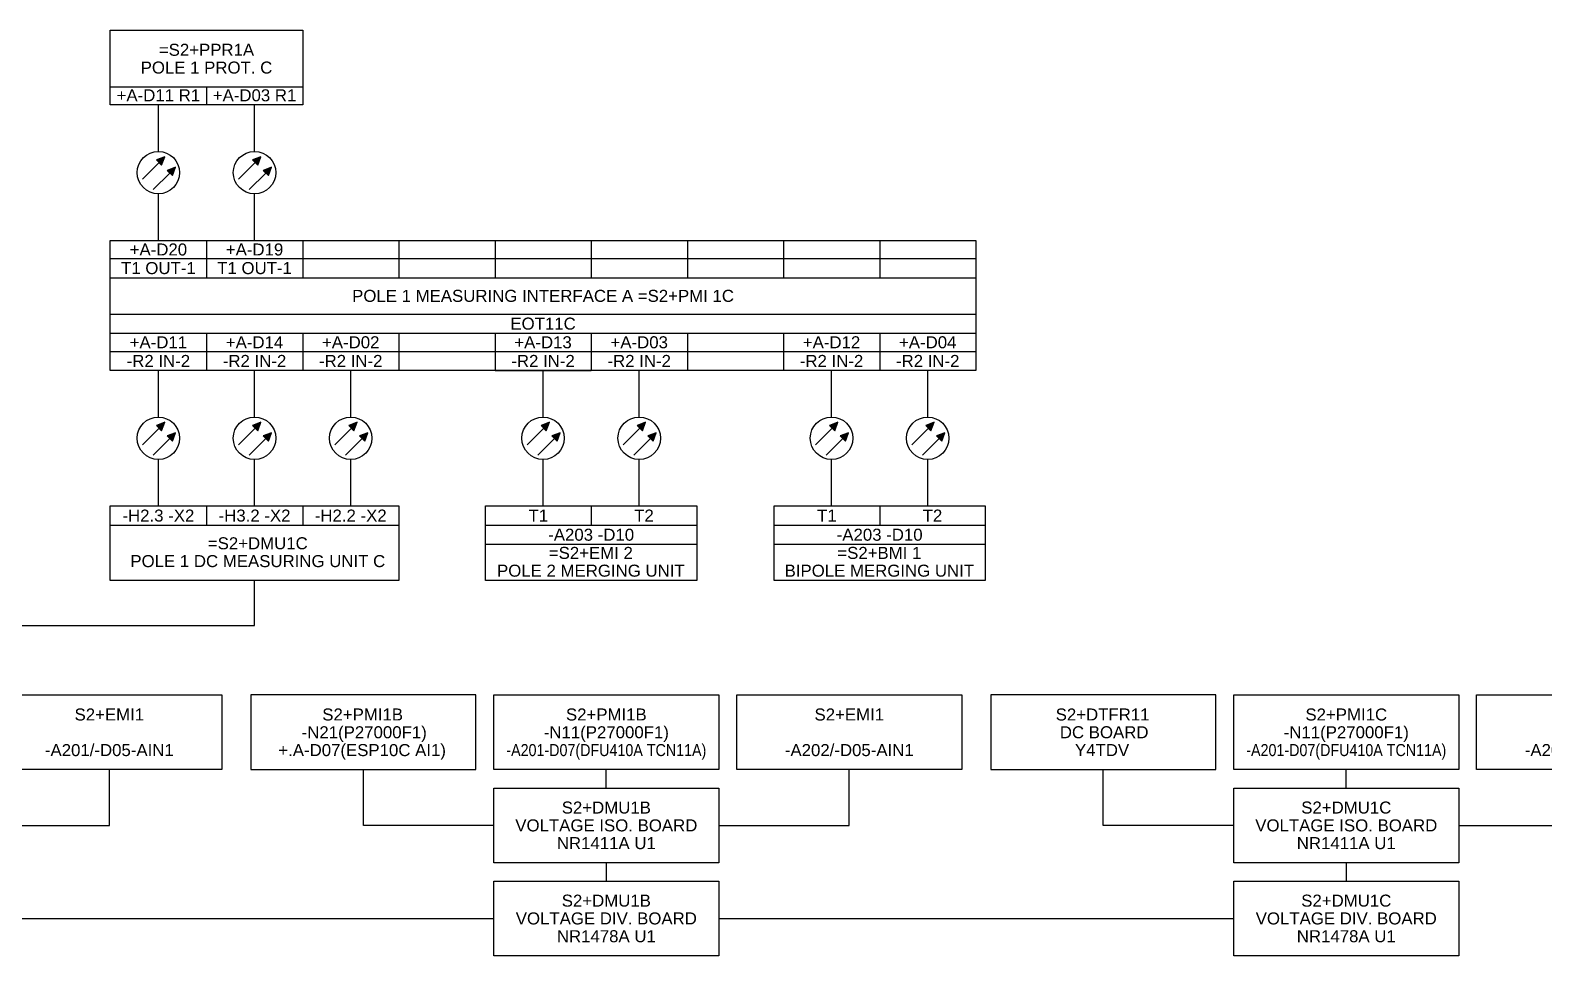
# Model space of a CAD drawing. Header units: inches. Extents: x -2066 to 1905, y 226 to 1109.
# Drawn here: x 717.1 to 1006.6, y 885.8 to 1062.9 of the extents above; entities that cross this region are included whole.
import ezdxf
from ezdxf.enums import TextEntityAlignment as Align

# ---------------------------------------------------------------- set-up
doc = ezdxf.new("R2010")
doc.units = ezdxf.units.IN
doc.header["$MEASUREMENT"] = 0
doc.styles.get("Standard").update_dxf_attribs({"font": 'arial.ttf'})

msp = doc.modelspace()

# ---------------------------------------------------------------- hatches: boundary and pattern name
h = msp.add_hatch(color=6)
h.dxf.hatch_style = 1
h.paths.add_polyline_path([(741.25, 1038.07), (742.26, 1037.05), (742.86, 1038.67)])
h = msp.add_hatch(color=6)
h.dxf.hatch_style = 1
h.paths.add_polyline_path([(743.29, 1036.06), (744.31, 1035.04), (744.9, 1036.65)])
h = msp.add_hatch(color=6)
h.dxf.hatch_style = 1
h.paths.add_polyline_path([(759.64, 1038.07), (760.65, 1037.05), (761.25, 1038.67)])
h = msp.add_hatch(color=6)
h.dxf.hatch_style = 1
h.paths.add_polyline_path([(761.68, 1036.06), (762.7, 1035.04), (763.29, 1036.65)])
h = msp.add_hatch(color=6)
h.dxf.hatch_style = 1
h.paths.add_polyline_path([(741.25, 987.27), (742.26, 986.25), (742.86, 987.86)])
h = msp.add_hatch(color=6)
h.dxf.hatch_style = 1
h.paths.add_polyline_path([(759.64, 987.27), (760.65, 986.25), (761.25, 987.86)])
h = msp.add_hatch(color=6)
h.dxf.hatch_style = 1
h.paths.add_polyline_path([(778.03, 987.27), (779.04, 986.25), (779.64, 987.86)])
h = msp.add_hatch(color=6)
h.dxf.hatch_style = 1
h.paths.add_polyline_path([(814.81, 987.27), (815.82, 986.25), (816.42, 987.86)])
h = msp.add_hatch(color=6)
h.dxf.hatch_style = 1
h.paths.add_polyline_path([(833.2, 987.27), (834.21, 986.25), (834.81, 987.86)])
h = msp.add_hatch(color=6)
h.dxf.hatch_style = 1
h.paths.add_polyline_path([(869.98, 987.27), (870.99, 986.25), (871.59, 987.86)])
h = msp.add_hatch(color=6)
h.dxf.hatch_style = 1
h.paths.add_polyline_path([(888.37, 987.27), (889.38, 986.25), (889.98, 987.86)])
h = msp.add_hatch(color=6)
h.dxf.hatch_style = 1
h.paths.add_polyline_path([(743.29, 985.25), (744.31, 984.24), (744.9, 985.85)])
h = msp.add_hatch(color=6)
h.dxf.hatch_style = 1
h.paths.add_polyline_path([(761.68, 985.25), (762.7, 984.24), (763.29, 985.85)])
h = msp.add_hatch(color=6)
h.dxf.hatch_style = 1
h.paths.add_polyline_path([(780.07, 985.25), (781.09, 984.24), (781.68, 985.85)])
h = msp.add_hatch(color=6)
h.dxf.hatch_style = 1
h.paths.add_polyline_path([(816.85, 985.25), (817.87, 984.24), (818.46, 985.85)])
h = msp.add_hatch(color=6)
h.dxf.hatch_style = 1
h.paths.add_polyline_path([(835.24, 985.25), (836.26, 984.24), (836.85, 985.85)])
h = msp.add_hatch(color=6)
h.dxf.hatch_style = 1
h.paths.add_polyline_path([(872.02, 985.25), (873.04, 984.24), (873.63, 985.85)])
h = msp.add_hatch(color=6)
h.dxf.hatch_style = 1
h.paths.add_polyline_path([(890.41, 985.25), (891.43, 984.24), (892.02, 985.85)])

# ---------------------------------------------------------------- linework, layer by layer
at = {"color": 6}
for p, q in [((732.45, 1052.05), (769.23, 1052.05)), ((750.84, 1052.05), (750.84, 1048.58)), ((741.64, 1039.68), (741.64, 1048.58)), ((760.03, 1039.68), (760.03, 1048.58)), ((741.76, 1037.56), (738.57, 1034.38)), ((742.86, 1038.67), (741.25, 1038.07)), ((742.26, 1037.05), (742.86, 1038.67)), ((744.9, 1036.65), (743.29, 1036.06)), ((744.31, 1035.04), (744.9, 1036.65)), ((760.15, 1037.56), (756.96, 1034.38)), ((761.25, 1038.67), (759.64, 1038.07)), ((760.65, 1037.05), (761.25, 1038.67)), ((763.29, 1036.65), (761.68, 1036.06)), ((762.7, 1035.04), (763.29, 1036.65)), ((743.8, 1035.55), (740.62, 1032.37)), ((762.19, 1035.55), (759.01, 1032.37)), ((741.64, 1022.66), (741.64, 1031.56)), ((760.03, 1022.66), (760.03, 1031.56)), ((750.84, 1022.66), (750.84, 1019)), ((769.23, 1022.66), (769.23, 1019)), ((787.62, 1022.66), (787.62, 1019)), ((806.01, 1022.66), (806.01, 1019)), ((824.4, 1022.66), (824.4, 1019)), ((842.79, 1022.66), (842.79, 1019)), ((861.18, 1022.66), (861.18, 1019)), ((879.57, 1022.66), (879.57, 1019)), ((732.45, 1019.19), (897.96, 1019.19)), ((750.84, 1019.19), (750.84, 1015.52)), ((769.23, 1019.19), (769.23, 1015.52)), ((787.62, 1019.19), (787.62, 1015.52)), ((806.01, 1019.19), (806.01, 1015.52)), ((824.4, 1019.19), (824.4, 1015.52)), ((842.79, 1019.19), (842.79, 1015.52)), ((861.18, 1019.19), (861.18, 1015.52)), ((879.57, 1019.19), (879.57, 1015.52)), ((732.45, 1015.52), (897.96, 1015.52)), ((806.01, 1015.52), (824.4, 1015.52)), ((732.45, 1008.57), (897.96, 1008.57)), ((732.45, 1004.91), (897.96, 1004.91)), ((750.84, 1004.91), (750.84, 1001.25)), ((769.23, 1004.91), (769.23, 1001.25)), ((787.62, 1004.91), (787.62, 1001.25)), ((806.01, 1004.91), (806.01, 1001.25)), ((824.4, 1004.91), (824.4, 1001.25)), ((842.79, 1004.91), (842.79, 1001.25)), ((861.18, 1004.91), (861.18, 1001.25)), ((879.57, 1004.91), (879.57, 1001.25)), ((897.96, 1004.91), (897.96, 1001.25)), ((732.45, 1001.43), (897.96, 1001.43)), ((750.84, 1001.43), (750.84, 997.77)), ((769.23, 1001.43), (769.23, 997.77)), ((787.62, 1001.43), (787.62, 997.77)), ((806.01, 1001.43), (806.01, 997.77)), ((824.4, 1001.43), (824.4, 997.77)), ((842.79, 1001.43), (842.79, 997.77)), ((861.18, 1001.43), (861.18, 997.77)), ((879.57, 1001.43), (879.57, 997.77)), ((897.96, 1001.43), (897.96, 997.77)), ((741.64, 988.87), (741.64, 997.77)), ((760.03, 988.87), (760.03, 997.77)), ((778.42, 988.87), (778.42, 997.77)), ((806.01, 997.77), (824.4, 997.77)), ((815.2, 988.87), (815.2, 997.77)), ((833.59, 988.87), (833.59, 997.77)), ((870.37, 988.87), (870.37, 997.77)), ((888.76, 988.87), (888.76, 997.77)), ((742.86, 987.86), (741.25, 987.27)), ((742.26, 986.25), (742.86, 987.86)), ((761.25, 987.86), (759.64, 987.27)), ((760.65, 986.25), (761.25, 987.86)), ((779.64, 987.86), (778.03, 987.27)), ((779.04, 986.25), (779.64, 987.86)), ((816.42, 987.86), (814.81, 987.27)), ((815.82, 986.25), (816.42, 987.86)), ((834.81, 987.86), (833.2, 987.27)), ((834.21, 986.25), (834.81, 987.86)), ((871.59, 987.86), (869.98, 987.27)), ((870.99, 986.25), (871.59, 987.86)), ((889.98, 987.86), (888.37, 987.27)), ((889.38, 986.25), (889.98, 987.86)), ((741.76, 986.76), (738.57, 983.57)), ((743.8, 984.74), (740.62, 981.56)), ((744.9, 985.85), (743.29, 985.25)), ((744.31, 984.24), (744.9, 985.85)), ((760.15, 986.76), (756.96, 983.57)), ((762.19, 984.74), (759.01, 981.56)), ((763.29, 985.85), (761.68, 985.25)), ((762.7, 984.24), (763.29, 985.85)), ((778.54, 986.76), (775.35, 983.57)), ((780.58, 984.74), (777.4, 981.56)), ((781.68, 985.85), (780.07, 985.25)), ((781.09, 984.24), (781.68, 985.85)), ((815.32, 986.76), (812.13, 983.57)), ((817.36, 984.74), (814.18, 981.56)), ((818.46, 985.85), (816.85, 985.25)), ((817.87, 984.24), (818.46, 985.85)), ((833.71, 986.76), (830.52, 983.57)), ((835.75, 984.74), (832.57, 981.56)), ((836.85, 985.85), (835.24, 985.25)), ((836.26, 984.24), (836.85, 985.85)), ((870.49, 986.76), (867.3, 983.57)), ((872.53, 984.74), (869.35, 981.56)), ((873.63, 985.85), (872.02, 985.25)), ((873.04, 984.24), (873.63, 985.85)), ((888.88, 986.76), (885.69, 983.57)), ((890.92, 984.74), (887.74, 981.56)), ((892.02, 985.85), (890.41, 985.25)), ((891.43, 984.24), (892.02, 985.85)), ((741.64, 971.86), (741.64, 980.76)), ((760.03, 971.86), (760.03, 980.76)), ((778.42, 971.86), (778.42, 980.76)), ((815.2, 971.86), (815.2, 980.76)), ((833.59, 971.86), (833.59, 980.76)), ((870.37, 971.86), (870.37, 980.76)), ((888.76, 971.86), (888.76, 980.76)), ((732.45, 971.86), (760.03, 971.86)), ((732.45, 971.86), (750.84, 971.86)), ((750.84, 971.86), (750.84, 968.19)), ((769.23, 971.86), (769.23, 968.19)), ((824.4, 971.86), (824.4, 968.19)), ((879.57, 971.86), (879.57, 968.19)), ((732.45, 968.19), (787.62, 968.19)), ((804.2, 968.19), (844.59, 968.19)), ((859.37, 968.19), (899.76, 968.19)), ((804.2, 964.53), (844.59, 964.53)), ((859.37, 964.53), (899.76, 964.53)), ((760.03, 949), (760.03, 957.58)), ((659.45, 949), (760.03, 949)), ((732.26, 910.76), (732.26, 921.43)), ((780.84, 910.76), (780.84, 921.43)), ((827.3, 917.9), (827.3, 921.43)), ((873.76, 910.76), (873.76, 921.43)), ((922.34, 910.76), (922.34, 921.43)), ((968.8, 917.9), (968.8, 921.43)), ((707.33, 910.76), (732.26, 910.76)), ((805.77, 910.76), (780.84, 910.76)), ((848.83, 910.76), (873.76, 910.76)), ((947.27, 910.76), (922.34, 910.76)), ((990.33, 910.76), (1015.26, 910.76)), ((827.3, 903.62), (827.3, 900.1)), ((968.8, 903.62), (968.8, 900.1)), ((707.33, 892.96), (805.77, 892.96)), ((848.83, 892.96), (947.27, 892.96))]:
    msp.add_line(p, q, dxfattribs=at)
for points in [[(732.45, 1062.85), (769.23, 1062.85), (769.23, 1048.58), (732.45, 1048.58)], [(732.45, 1022.66), (897.96, 1022.66), (897.96, 997.77), (732.45, 997.77)], [(732.45, 971.86), (787.62, 971.86), (787.62, 957.58), (732.45, 957.58)], [(804.2, 971.86), (844.59, 971.86), (844.59, 957.58), (804.2, 957.58)], [(859.37, 971.86), (899.76, 971.86), (899.76, 957.58), (859.37, 957.58)], [(710.73, 935.7), (753.79, 935.7), (753.79, 921.43), (710.73, 921.43)], [(802.37, 935.7), (759.31, 935.7), (759.31, 921.43), (802.37, 921.43)], [(805.77, 935.7), (848.83, 935.7), (848.83, 921.43), (805.77, 921.43)], [(852.23, 935.7), (895.29, 935.7), (895.29, 921.43), (852.23, 921.43)], [(943.87, 935.7), (900.81, 935.7), (900.81, 921.43), (943.87, 921.43)], [(947.27, 935.7), (990.33, 935.7), (990.33, 921.43), (947.27, 921.43)], [(993.73, 935.7), (1036.79, 935.7), (1036.79, 921.43), (993.73, 921.43)], [(805.77, 917.9), (848.83, 917.9), (848.83, 903.62), (805.77, 903.62)], [(947.27, 917.9), (990.33, 917.9), (990.33, 903.62), (947.27, 903.62)], [(805.77, 900.1), (848.83, 900.1), (848.83, 885.82), (805.77, 885.82)], [(947.27, 900.1), (990.33, 900.1), (990.33, 885.82), (947.27, 885.82)]]:
    msp.add_lwpolyline(points, close=True, dxfattribs=at)
for points in [[(741.25, 1038.07), (742.26, 1037.05)], [(759.64, 1038.07), (760.65, 1037.05)], [(743.29, 1036.06), (744.31, 1035.04)], [(761.68, 1036.06), (762.7, 1035.04)], [(741.25, 987.27), (742.26, 986.25)], [(759.64, 987.27), (760.65, 986.25)], [(778.03, 987.27), (779.04, 986.25)], [(814.81, 987.27), (815.82, 986.25)], [(833.2, 987.27), (834.21, 986.25)], [(869.98, 987.27), (870.99, 986.25)], [(888.37, 987.27), (889.38, 986.25)], [(743.29, 985.25), (744.31, 984.24)], [(761.68, 985.25), (762.7, 984.24)], [(780.07, 985.25), (781.09, 984.24)], [(816.85, 985.25), (817.87, 984.24)], [(835.24, 985.25), (836.26, 984.24)], [(872.02, 985.25), (873.04, 984.24)], [(890.41, 985.25), (891.43, 984.24)]]:
    msp.add_lwpolyline(points, dxfattribs=at)
for centre in [(741.64, 1035.62), (760.03, 1035.62), (741.64, 984.81), (760.03, 984.81), (778.42, 984.81), (815.2, 984.81), (833.59, 984.81), (870.37, 984.81), (888.76, 984.81)]:
    msp.add_circle(centre, 4.06, dxfattribs=at)

# ---------------------------------------------------------------- texts
for s, p in [('=S2+PPR1A', (750.84, 1059.12)), ('POLE 1 PROT. C', (750.84, 1055.72)), ('+A-D11 R1', (741.64, 1050.41)), ('+A-D03 R1', (760.03, 1050.41)), ('+A-D20', (741.64, 1020.92)), ('+A-D19', (760.03, 1020.92)), ('T1 OUT-1', (741.64, 1017.36)), ('T1 OUT-1', (760.03, 1017.36)), ('POLE 1 MEASURING INTERFACE A =S2+PMI 1C', (815.2, 1012.05)), ('EOT11C', (815.2, 1006.74)), ('+A-D11', (741.64, 1003.17)), ('+A-D14', (760.03, 1003.17)), ('+A-D02', (778.42, 1003.17)), ('+A-D13', (815.2, 1003.17)), ('+A-D03', (833.59, 1003.17)), ('+A-D12', (870.37, 1003.17)), ('+A-D04', (888.76, 1003.17)), ('-R2 IN-2', (741.64, 999.6)), ('-R2 IN-2', (760.03, 999.6)), ('-R2 IN-2', (778.42, 999.6)), ('-R2 IN-2', (815.2, 999.6)), ('-R2 IN-2', (833.59, 999.6)), ('-R2 IN-2', (870.37, 999.6)), ('-R2 IN-2', (888.76, 999.6)), ('-H2.3 -X2', (741.64, 970.02)), ('-H3.2 -X2', (760.03, 970.02)), ('-H2.2 -X2', (778.42, 970.02)), ('T1', (814.3, 970.02)), ('T2', (834.5, 970.02)), ('T1', (869.47, 970.02)), ('T2', (889.67, 970.02)), ('-A203 -D10', (824.4, 966.36)), ('-A203 -D10', (879.57, 966.36)), ('=S2+DMU1C', (760.65, 964.72)), ('=S2+EMI 2', (824.34, 962.88)), ('=S2+BMI 1', (879.51, 962.88)), ('POLE 1 DC MEASURING UNIT C', (760.65, 961.31)), ('POLE 2 MERGING UNIT', (824.34, 959.48)), ('BIPOLE MERGING UNIT', (879.51, 959.48)), ('S2+EMI1', (732.26, 931.97)), ('S2+PMI1B', (780.7, 931.97)), ('S2+PMI1B', (827.3, 931.97)), ('S2+EMI1', (873.76, 931.97)), ('S2+DTFR11', (922.2, 931.97)), ('S2+PMI1C', (968.8, 931.97)), ('-N21(P27000F1)', (781, 928.57)), ('-N11(P27000F1)', (827.3, 928.57)), ('DC BOARD', (922.5, 928.57)), ('-N11(P27000F1)', (968.8, 928.57)), ('-A201/-D05-AIN1', (732.26, 925.16)), ('+.A-D07(ESP10C AI1)', (780.6, 925.16)), ('-A202/-D05-AIN1', (873.76, 925.16)), ('Y4TDV', (922.1, 925.16)), ('-A203/-D05-AIN1', (1015.26, 925.16)), ('S2+DMU1B', (827.3, 914.17)), ('S2+DMU1C', (968.8, 914.17)), ('VOLTAGE ISO. BOARD', (827.3, 910.76)), ('VOLTAGE ISO. BOARD', (968.8, 910.76)), ('NR1411A U1', (827.3, 907.36)), ('NR1411A U1', (968.8, 907.36)), ('S2+DMU1B', (827.3, 896.36)), ('S2+DMU1C', (968.8, 896.36)), ('VOLTAGE DIV. BOARD', (827.3, 892.96)), ('VOLTAGE DIV. BOARD', (968.8, 892.96)), ('NR1478A U1', (827.3, 889.56)), ('NR1478A U1', (968.8, 889.56))]:
    msp.add_text(s, height=2.3, dxfattribs=at).set_placement(p, align=Align.MIDDLE_CENTER)
at = {"color": 6, "width": 0.85}
for p in [(827.3, 925.16), (968.8, 925.16)]:
    msp.add_text('-A201-D07(DFU410A TCN11A)', height=2.3, dxfattribs=at).set_placement(p, align=Align.MIDDLE_CENTER)

doc.saveas('drawing.dxf')
